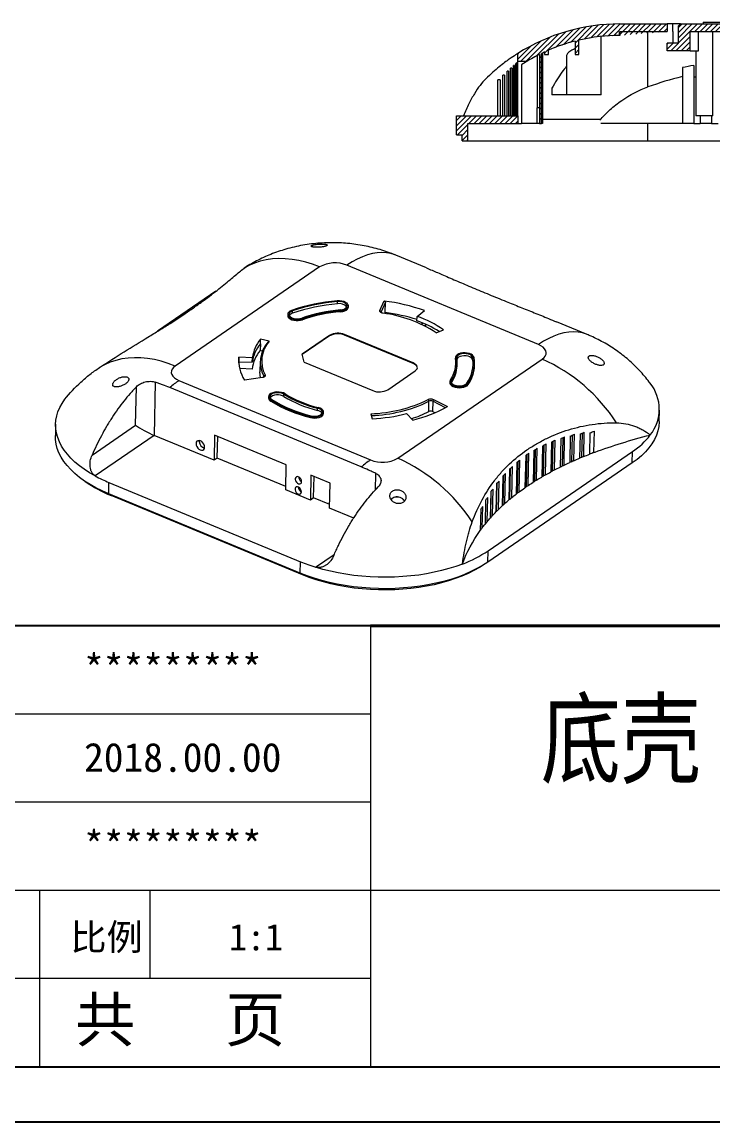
# Model space of a CAD drawing. Header units: inches. Extents: x 1813 to 4218, y 284 to 889.
# Drawn here: x 3176.3 to 3356.8, y 284.3 to 571.6 of the extents above; entities that cross this region are included whole.
import ezdxf

# ---------------------------------------------------------------- set-up
doc = ezdxf.new("R2010")
doc.units = ezdxf.units.IN
doc.header["$LTSCALE"] = 15
doc.layers.add('文字', color=81, linetype='Continuous')
doc.layers.add('粗实线', color=7, linetype='Continuous', lineweight=30)
doc.layers.add('细实线', color=3, linetype='Continuous', lineweight=9)
doc.styles.get("Standard").update_dxf_attribs({"font": 'txt', "bigfont": 'gbcbig.shx'})
doc.styles.add('宋体', font='', dxfattribs={"width": 0.8, "height": 3.5})
doc.styles.get('宋体').set_extended_font_data('SimSun')

# ---------------------------------------------------------------- blocks, each defined once
blk = doc.blocks.new('ddfdf')
at = {"color": 7, "linetype": 'Continuous', "lineweight": 15}
for p, q in [((3238.74, 546.05), (3227.27, 550.8)), ((3198.84, 546.43), (3144.98, 509.44)), ((3170.59, 545.85), (3170.94, 546.07)), ((3280.51, 517.42), (3209.05, 547.03)), ((3160.21, 537.38), (3138.43, 522.43)), ((3221.41, 530.12), (3222.97, 533.71)), ((3188.73, 529.13), (3188.75, 529.98)), ((3205.55, 532.65), (3205.57, 533.5)), ((3206.77, 530.1), (3206.76, 529.67)), ((3209.62, 531.43), (3209.63, 531.85)), ((3221.41, 530.12), (3221.89, 529.63)), ((3223.45, 533.22), (3221.89, 529.63)), ((3223.37, 529.4), (3223.45, 533.22)), ((3235.25, 527.97), (3237.99, 530.14)), ((3186.98, 528.73), (3186.97, 528.31)), ((3192.5, 527.11), (3192.5, 526.69)), ((3223.37, 529.4), (3223.21, 529.04)), ((3235.21, 526.28), (3235.25, 527.97)), ((3236.8, 525.03), (3237.33, 525.46)), ((3298.74, 521.2), (3287.28, 525.94)), ((3238.7, 524.87), (3238.11, 524.4)), ((3242.33, 521.87), (3242.06, 522.06)), ((3242.33, 521.87), (3245.12, 522.95)), ((3176.79, 517.74), (3176.73, 515.19)), ((3176.79, 517.74), (3176.82, 519.43)), ((3180.05, 518.67), (3176.82, 519.43)), ((3179.58, 518.35), (3180.05, 518.67)), ((3202.61, 520.85), (3192.38, 513.82)), ((3202.6, 520.68), (3192.41, 513.68)), ((3202.6, 520.68), (3202.61, 520.85)), ((3233.76, 510.59), (3208.21, 521.18)), ((3208.21, 521.01), (3208.21, 521.18)), ((3233.76, 510.42), (3208.21, 521.01)), ((3177.55, 515), (3176.73, 515.19)), ((3193.16, 510.85), (3192.38, 513.82)), ((3168.74, 510.61), (3168.75, 511.05)), ((3168.75, 511.05), (3168.79, 512.75)), ((3168.75, 511.05), (3173.75, 510.83)), ((3173.78, 512.52), (3168.79, 512.75)), ((3173.75, 510.83), (3173.78, 512.52)), ((3176.71, 511.09), (3176.63, 507.27)), ((3193.16, 510.85), (3218.71, 500.26)), ((3228.09, 475.02), (3281.94, 512)), ((3233.76, 510.42), (3233.76, 510.59)), ((3249.54, 512.57), (3249.53, 512.14)), ((3249.53, 512.14), (3249.55, 511.95)), ((3249.56, 512.37), (3249.55, 511.95)), ((3250.19, 509.51), (3250.21, 510.36)), ((3256.01, 511.75), (3256.03, 512.59)), ((3256.7, 509.79), (3256.71, 510.22)), ((3173.69, 508.28), (3169.06, 508.49)), ((3177.54, 505.16), (3170.84, 504.17)), ((3178.06, 505.63), (3178.55, 506.11)), ((3224.32, 500.59), (3234.55, 507.62)), ((3130.24, 487.36), (3130.55, 501.73)), ((3137.58, 503.43), (3137.15, 483.53)), ((3214.43, 471.78), (3142.97, 501.38)), ((3146.41, 504.02), (3217.88, 474.42)), ((3247.47, 503.67), (3247.46, 503.25)), ((3248.12, 503.32), (3248.07, 503.24)), ((3248.12, 503.32), (3248.14, 504.17)), ((3254.27, 502.93), (3254.26, 502.51)), ((3179.82, 497.99), (3179.81, 497.56)), ((3180.66, 496.75), (3180.65, 496.32)), ((3185.57, 498.06), (3185.59, 498.91)), ((3239.34, 496.9), (3239.69, 496.28)), ((3241.43, 496.89), (3241.09, 496.28)), ((3241.43, 496.89), (3246.57, 494.28)), ((3198.12, 492.86), (3198.14, 493.71)), ((3239.61, 492.46), (3239.69, 496.28)), ((3241.09, 496.28), (3241, 492.46)), ((3245.82, 493.87), (3241.09, 496.28)), ((3325.58, 488.73), (3325.67, 492.98)), ((3195.43, 490.63), (3195.42, 490.2)), ((3200.38, 491.79), (3200.39, 492.21)), ((3218.01, 491.62), (3218.45, 489.78)), ((3231.36, 491.67), (3233.61, 489.27)), ((3241.9, 492), (3241, 492.46)), ((3100.38, 487.74), (3100.29, 483.5)), ((3113.99, 476.2), (3130.24, 487.36)), ((3296.8, 484.35), (3296.61, 475.33)), ((3297.45, 475.67), (3297.64, 484.7)), ((3299.76, 484.52), (3299.59, 476.53)), ((3301.25, 477.16), (3301.42, 485.16)), ((3137.15, 483.53), (3115.16, 468.43)), ((3159.51, 474.27), (3137.15, 483.53)), ((3154, 481.3), (3154.04, 481.62)), ((3159.71, 483.6), (3159.51, 474.27)), ((3186.46, 472.52), (3159.71, 483.6)), ((3160.71, 475.1), (3160.88, 483.12)), ((3283.12, 468.8), (3283.37, 480.36)), ((3285.37, 481.05), (3285.13, 469.91)), ((3285.95, 481.36), (3285.71, 470.22)), ((3286.54, 470.65), (3286.77, 481.79)), ((3288.83, 482.28), (3288.6, 471.69)), ((3289.6, 482.66), (3289.38, 472.08)), ((3290.07, 472.41), (3290.3, 483)), ((3292.39, 483.28), (3292.18, 473.4)), ((3293.09, 483.6), (3292.88, 473.71)), ((3293.71, 474.09), (3293.93, 483.97)), ((3296.04, 484.04), (3295.85, 475.01)), ((3261.75, 440.53), (3315.61, 477.51)), ((3276.16, 476.35), (3275.9, 464.31)), ((3276.72, 464.87), (3276.98, 476.9)), ((3278.83, 477.93), (3278.57, 466.08)), ((3279.29, 478.22), (3279.03, 466.37)), ((3279.85, 466.87), (3280.1, 478.73)), ((3282.03, 479.59), (3281.78, 468.03)), ((3282.55, 479.9), (3282.31, 468.34)), ((3315.52, 473.27), (3315.61, 477.51)), ((3160.71, 475.1), (3159.51, 474.27)), ((3186.29, 464.5), (3160.71, 475.1)), ((3186.26, 463.19), (3186.46, 472.52)), ((3315.52, 473.27), (3261.66, 436.29)), ((3272.48, 473.49), (3272.22, 461.64)), ((3272.79, 473.73), (3272.54, 461.88)), ((3272.72, 473.68), (3272.54, 464.98)), ((3273.36, 462.49), (3273.61, 474.35)), ((3275.77, 476.08), (3275.51, 464.04)), ((3195.64, 468.72), (3195.44, 459.38)), ((3202.83, 465.74), (3195.64, 468.72)), ((3196.64, 460.21), (3196.81, 468.23)), ((3267.26, 468.39), (3267.02, 457.25)), ((3267.43, 468.55), (3267.19, 457.41)), ((3268.02, 458.16), (3268.26, 469.3)), ((3269.78, 471.03), (3269.53, 459.47)), ((3270.02, 471.23), (3269.78, 459.67)), ((3270.6, 460.35), (3270.85, 471.91)), ((3120.18, 461.77), (3120.28, 466.01)), ((3120.28, 466.01), (3191.74, 436.41)), ((3202.63, 456.41), (3202.83, 465.74)), ((3264.92, 465.57), (3264.69, 454.99)), ((3265.02, 465.67), (3264.8, 455.09)), ((3265.63, 455.92), (3265.86, 466.51)), ((3272.54, 464.98), (3272.29, 464.89)), ((3272.6, 464.95), (3272.54, 464.98)), ((3191.65, 432.16), (3120.18, 461.77)), ((3192.52, 431.51), (3121.06, 461.11)), ((3195.44, 459.38), (3186.26, 463.19)), ((3196.64, 460.21), (3195.44, 459.38)), ((3202.65, 457.72), (3196.64, 460.21)), ((3261.41, 451.36), (3261.6, 460.38)), ((3262.77, 462.57), (3262.55, 452.69)), ((3262.8, 462.61), (3262.59, 452.72)), ((3263.43, 453.65), (3263.64, 463.54)), ((3269.79, 460.53), (3269.56, 460.63)), ((3211.6, 452.69), (3202.63, 456.41)), ((3259, 456.03), (3258.83, 448.03)), ((3259.57, 449.05), (3259.75, 457.04)), ((3260.79, 459.39), (3260.6, 450.37)), ((3264.82, 456.09), (3264.72, 456.13)), ((3267.21, 458.34), (3267.05, 458.41)), ((3262.61, 453.79), (3262.58, 453.8)), ((3261.66, 436.29), (3261.75, 440.53)), ((3191.65, 432.16), (3191.74, 436.41))]:
    blk.add_line(p, q, dxfattribs=at)
at = {"color": 8, "linetype": 'Continuous', "lineweight": 15}
for p, q in [((3221.89, 529.63), (3221.88, 529.4)), ((3178.05, 505.33), (3178.06, 505.63)), ((3219.69, 463.15), (3219.82, 469.36)), ((3121.06, 461.11), (3121.07, 461.4)), ((3197.4, 434.36), (3204.34, 439.13)), ((3192.52, 431.51), (3192.53, 431.81))]:
    blk.add_line(p, q, dxfattribs=at)
at = {"color": 8, "linetype": 'Continuous', "lineweight": 15, "flags": 128}
for points in [[(3227.27, 550.8), (3227.01, 550.9), (3225.46, 551.4), (3223.83, 551.69), (3222.13, 551.79), (3220.38, 551.69), (3218.57, 551.4), (3216.72, 550.9), (3214.84, 550.22), (3212.93, 549.34), (3210.99, 548.27), (3209.05, 547.03)], [(3298.76, 521.19), (3298.47, 521.3), (3296.92, 521.79), (3295.29, 522.09), (3293.59, 522.19), (3291.84, 522.09), (3290.03, 521.79), (3288.19, 521.3), (3286.3, 520.61), (3284.39, 519.74), (3282.46, 518.67), (3280.51, 517.42)]]:
    blk.add_lwpolyline(points, dxfattribs=at)
at = {"color": 7, "linetype": 'Continuous', "lineweight": 15, "flags": 128}
for points in [[(3198.84, 546.43), (3196.25, 547.41), (3193.68, 548.21), (3191.12, 548.82), (3188.58, 549.25), (3186.09, 549.48), (3183.65, 549.53), (3181.27, 549.38), (3178.95, 549.05), (3176.72, 548.53), (3174.57, 547.82), (3172.53, 546.92), (3170.59, 545.85)], [(3206.77, 530.1), (3207.58, 530.22), (3208.3, 530.44), (3208.89, 530.75), (3209.32, 531.13), (3209.57, 531.55), (3209.62, 531.99), (3209.46, 532.43), (3209.11, 532.85), (3208.59, 533.2), (3207.92, 533.49), (3207.15, 533.68), (3206.32, 533.77), (3205.48, 533.76)], [(3188.46, 530.2), (3187.83, 529.91), (3187.36, 529.54), (3187.07, 529.13), (3186.98, 528.69), (3187.09, 528.24), (3187.4, 527.82), (3187.89, 527.45), (3188.53, 527.15), (3189.28, 526.93), (3190.1, 526.82), (3190.95, 526.81), (3191.76, 526.91), (3192.5, 527.11)], [(3188.75, 529.98), (3188.17, 529.7), (3187.75, 529.36), (3187.52, 528.97), (3187.49, 528.55), (3187.67, 528.15), (3188.03, 527.77), (3188.57, 527.46), (3189.23, 527.23), (3189.98, 527.1), (3190.76, 527.07), (3191.52, 527.15), (3192.22, 527.33)], [(3206.68, 530.36), (3207.43, 530.48), (3208.08, 530.69), (3208.6, 530.99), (3208.96, 531.36), (3209.12, 531.76), (3209.08, 532.17), (3208.83, 532.57), (3208.4, 532.93), (3207.82, 533.21), (3207.12, 533.41), (3206.35, 533.51), (3205.57, 533.5)], [(3206.76, 529.67), (3207.57, 529.8), (3208.29, 530.02), (3208.88, 530.32), (3209.32, 530.7), (3209.56, 531.12), (3209.62, 531.43)], [(3222.5, 529.16), (3222.22, 529.21), (3221.98, 529.29), (3221.76, 529.4), (3221.59, 529.53), (3221.46, 529.66), (3221.39, 529.81), (3221.37, 529.97), (3221.41, 530.12)], [(3186.97, 528.31), (3186.97, 528.26), (3187.08, 527.82), (3187.39, 527.4), (3187.88, 527.03), (3188.52, 526.72), (3189.27, 526.51), (3190.09, 526.4), (3190.94, 526.39), (3191.75, 526.49), (3192.5, 526.69)], [(3281.94, 512), (3282.62, 512.56), (3283.09, 513.18), (3283.36, 513.83), (3283.4, 514.5), (3283.23, 515.17), (3282.83, 515.81), (3282.24, 516.42), (3281.45, 516.96), (3280.51, 517.42)], [(3256.53, 512.61), (3256.35, 513.05), (3255.98, 513.46), (3255.43, 513.81), (3254.75, 514.08), (3253.97, 514.26), (3253.14, 514.34), (3252.3, 514.31), (3251.5, 514.18), (3250.79, 513.95), (3250.22, 513.63), (3249.81, 513.25), (3249.58, 512.82), (3249.56, 512.37)], [(3256.03, 512.59), (3255.85, 513), (3255.49, 513.37), (3254.96, 513.69), (3254.29, 513.92), (3253.54, 514.05), (3252.76, 514.08), (3252, 514), (3251.31, 513.81), (3250.73, 513.54), (3250.32, 513.2), (3250.08, 512.8), (3250.06, 512.39)], [(3256.01, 511.75), (3255.84, 512.15), (3255.47, 512.52), (3254.94, 512.84), (3254.27, 513.07), (3253.53, 513.2), (3252.74, 513.23), (3251.98, 513.15), (3251.29, 512.97), (3250.71, 512.69), (3250.3, 512.35), (3250.11, 512.06)], [(3144.98, 509.44), (3142.39, 510.43), (3139.82, 511.22), (3137.26, 511.84), (3134.72, 512.26), (3132.23, 512.5), (3129.79, 512.55), (3127.41, 512.4), (3125.09, 512.07), (3122.86, 511.54), (3120.72, 510.83), (3118.67, 509.94), (3116.73, 508.87)], [(3144.98, 509.44), (3144.31, 508.88), (3143.83, 508.27), (3143.57, 507.61), (3143.52, 506.94), (3143.7, 506.27), (3144.09, 505.63), (3144.69, 505.03), (3145.47, 504.48), (3146.41, 504.02)], [(3234.55, 507.62), (3234.95, 507.97), (3235.22, 508.35), (3235.35, 508.76), (3235.31, 509.17), (3235.13, 509.58), (3234.8, 509.96), (3234.34, 510.3), (3233.76, 510.59)], [(3249.55, 511.95), (3249.68, 510.92), (3249.71, 510.16)], [(3256.19, 509.8), (3256.16, 510.53), (3256.01, 511.75)], [(3176.82, 505.05), (3176.67, 506.1), (3176.63, 507.27)], [(3178.55, 506.11), (3178.6, 505.96), (3178.59, 505.81), (3178.53, 505.66), (3178.42, 505.52), (3178.26, 505.4), (3178.05, 505.29), (3177.81, 505.21), (3177.54, 505.16)], [(3247.46, 503.25), (3247.5, 502.96), (3247.72, 502.52), (3248.13, 502.13), (3248.7, 501.79), (3249.41, 501.54), (3250.21, 501.38), (3251.05, 501.32), (3251.88, 501.37), (3252.66, 501.53), (3253.34, 501.78), (3253.89, 502.11), (3254.26, 502.51)], [(3247.67, 504.26), (3247.49, 503.83), (3247.51, 503.38), (3247.73, 502.95), (3248.14, 502.55), (3248.71, 502.22), (3249.42, 501.96), (3250.22, 501.8), (3251.06, 501.75), (3251.89, 501.8), (3252.67, 501.95), (3253.35, 502.21), (3253.9, 502.54), (3254.27, 502.93)], [(3248.14, 504.17), (3247.98, 503.76), (3248.02, 503.35), (3248.26, 502.95), (3248.69, 502.6), (3249.28, 502.31), (3249.97, 502.12), (3250.74, 502.02), (3251.52, 502.03), (3252.27, 502.15), (3252.92, 502.36), (3253.45, 502.66), (3253.8, 503.03)], [(3115.16, 468.43), (3113.06, 469.64), (3111.09, 470.91), (3109.28, 472.24), (3107.61, 473.62), (3106.11, 475.05), (3104.77, 476.52), (3103.6, 478.04), (3102.61, 479.58), (3101.8, 481.15), (3101.16, 482.75), (3100.71, 484.35), (3100.45, 485.97), (3100.37, 487.59), (3100.48, 489.2), (3100.78, 490.81), (3101.26, 492.4), (3101.93, 493.97), (3102.78, 495.51), (3103.8, 497.02)], [(3185.97, 499.08), (3185.35, 499.39), (3184.61, 499.61), (3183.79, 499.74), (3182.95, 499.76), (3182.13, 499.67), (3181.37, 499.48), (3180.73, 499.2), (3180.24, 498.85), (3179.93, 498.44), (3179.82, 497.99), (3179.91, 497.55), (3180.19, 497.13), (3180.66, 496.75)], [(3185.59, 498.91), (3185.01, 499.2), (3184.31, 499.39), (3183.54, 499.49), (3182.76, 499.48), (3182.02, 499.36), (3181.36, 499.15), (3180.84, 498.85), (3180.49, 498.48), (3180.33, 498.08), (3180.37, 497.66), (3180.61, 497.27), (3181.04, 496.91)], [(3185.57, 498.06), (3184.99, 498.35), (3184.29, 498.55), (3183.53, 498.64), (3182.74, 498.63), (3182, 498.51), (3181.34, 498.3), (3180.82, 498), (3180.47, 497.63), (3180.42, 497.55)], [(3195.43, 490.63), (3196.23, 490.48), (3197.08, 490.44), (3197.91, 490.5), (3198.68, 490.67), (3199.35, 490.93), (3199.87, 491.27), (3200.22, 491.67), (3200.38, 492.11), (3200.34, 492.56), (3200.09, 492.99), (3199.66, 493.38), (3199.07, 493.7), (3198.35, 493.95)], [(3195.64, 490.87), (3196.39, 490.73), (3197.17, 490.7), (3197.93, 490.78), (3198.63, 490.97), (3199.2, 491.24), (3199.62, 491.58), (3199.85, 491.98), (3199.88, 492.39), (3199.7, 492.8), (3199.34, 493.17), (3198.8, 493.48), (3198.14, 493.71)], [(3195.42, 490.2), (3196.22, 490.06), (3197.07, 490.01), (3197.9, 490.08), (3198.67, 490.25), (3199.34, 490.51), (3199.86, 490.85), (3200.21, 491.25), (3200.37, 491.69), (3200.38, 491.79)], [(3325.58, 488.73), (3325.58, 488.57), (3325.42, 486.91), (3325.07, 485.27), (3324.53, 483.64), (3323.79, 482.03), (3322.86, 480.46), (3321.75, 478.93), (3320.45, 477.43), (3318.97, 475.99), (3317.33, 474.6), (3315.52, 473.27)], [(3120.18, 461.77), (3117.74, 462.85), (3115.42, 464), (3113.24, 465.23), (3111.2, 466.53), (3109.32, 467.89), (3107.6, 469.31), (3106.05, 470.77), (3104.67, 472.29), (3103.48, 473.84), (3102.47, 475.43), (3101.64, 477.05), (3101.01, 478.69), (3100.57, 480.34), (3100.33, 482), (3100.29, 483.5)], [(3155.99, 479.15), (3155.92, 479.71), (3155.7, 480.28), (3155.36, 480.8), (3154.92, 481.22), (3154.43, 481.51), (3153.93, 481.63), (3153.48, 481.57), (3153.12, 481.35), (3152.88, 480.97), (3152.79, 480.47), (3152.86, 479.92), (3153.08, 479.35), (3153.42, 478.83), (3153.86, 478.4), (3154.36, 478.12), (3154.85, 477.99), (3155.3, 478.05), (3155.66, 478.28), (3155.9, 478.66), (3155.99, 479.15)], [(3192.16, 466.31), (3192.09, 466.8), (3191.87, 467.29), (3191.52, 467.72), (3191.1, 468.02), (3190.66, 468.16), (3190.27, 468.12), (3189.96, 467.89), (3189.79, 467.52), (3189.78, 467.06), (3189.93, 466.55), (3190.22, 466.08), (3190.61, 465.71), (3191.05, 465.49), (3191.48, 465.44), (3191.83, 465.58), (3192.07, 465.88), (3192.16, 466.31)], [(3192.08, 462.49), (3192.01, 462.98), (3191.79, 463.47), (3191.44, 463.9), (3191.02, 464.21), (3190.58, 464.34), (3190.18, 464.3), (3189.88, 464.08), (3189.71, 463.71), (3189.7, 463.24), (3189.85, 462.74), (3190.14, 462.27), (3190.53, 461.9), (3190.97, 461.67), (3191.39, 461.62), (3191.75, 461.76), (3191.99, 462.06), (3192.08, 462.49)], [(3261.66, 436.29), (3259.69, 435.02), (3257.57, 433.83), (3255.31, 432.71), (3252.92, 431.67), (3250.41, 430.71), (3247.78, 429.84), (3245.05, 429.06), (3242.22, 428.38), (3239.32, 427.79), (3236.35, 427.3), (3233.32, 426.91), (3230.24, 426.63), (3227.13, 426.44), (3224, 426.36), (3220.86, 426.39), (3217.72, 426.52), (3214.6, 426.75), (3211.51, 427.09), (3208.46, 427.53), (3205.46, 428.06), (3202.52, 428.7), (3199.66, 429.43), (3196.89, 430.25), (3194.21, 431.17), (3191.65, 432.16)], [(3259.87, 435.13), (3258.52, 434.28), (3256.47, 433.12), (3254.28, 432.04), (3251.96, 431.03), (3249.52, 430.1), (3246.97, 429.26), (3244.32, 428.5), (3241.58, 427.84), (3238.77, 427.27), (3235.88, 426.79), (3232.94, 426.42), (3229.96, 426.14), (3226.94, 425.96), (3223.9, 425.88), (3220.86, 425.91), (3217.82, 426.03), (3214.79, 426.26), (3211.79, 426.59), (3208.83, 427.01), (3205.92, 427.53), (3203.07, 428.15), (3200.3, 428.86), (3197.61, 429.66), (3195.01, 430.54), (3192.52, 431.51)], [(3252.14, 435.56), (3249.66, 434.66), (3247.07, 433.84), (3244.38, 433.11), (3241.61, 432.47), (3238.77, 431.92), (3235.86, 431.46), (3232.9, 431.1), (3229.9, 430.84), (3226.87, 430.67), (3223.82, 430.6), (3220.77, 430.64), (3217.71, 430.77), (3214.68, 431), (3211.67, 431.32), (3208.69, 431.75), (3205.77, 432.26), (3202.91, 432.87), (3200.11, 433.57), (3197.4, 434.36)]]:
    blk.add_lwpolyline(points, dxfattribs=at)
at = {"color": 7, "linetype": 'Continuous', "lineweight": 15}
for centre, radius, start, end in [((3204.56, 536.2), 11.72, 67.4982, 119.2411), ((3210.63, 466.63), 67.33, 94.39, 109.2325), ((3214.06, 462.77), 71.49, 70.4488, 82.8396), ((3210.65, 466.29), 66.55, 94.39, 109.2325), ((3210.67, 467.14), 66.55, 94.39, 109.2325), ((3211.06, 473.32), 57.21, 94.39, 109.2325), ((3211.09, 473.83), 56.43, 94.39, 109.2325), ((3211.08, 473.41), 56.43, 94.39, 109.2325), ((3206.27, 529.14), 3.58, 40.0246, 101.4701), ((3222.18, 529.51), 0.313, 157.7327, 218.4984), ((3189.26, 527.2), 2, 105.3448, 146.8329), ((3216.62, 482.51), 47.01, 56.8511, 82.8233), ((3213.59, 456.49), 73.56, 72.8974, 82.3581), ((3221, 485.96), 42.75, 58.2702, 70.5855), ((3221.62, 489.01), 41.28, 55.3065, 70.7245), ((3205.75, 515.01), 6.48, 67.7173, 119.022), ((3205.75, 515.18), 6.48, 67.7173, 119.022), ((3186.98, 509.13), 13.34, 139.8129, 172.6998), ((3187.01, 510.83), 13.34, 139.8129, 172.6998), ((3188, 510.89), 11.25, 138.4693, 207.8936), ((3188.33, 511.31), 11.07, 138.3705, 207.9924), ((3186.92, 506.59), 13.34, 139.8129, 172.6998), ((3182.46, 511.49), 13.73, 174.7157, 212.1966), ((3233.19, 508.28), 2.21, 12.6884, 75.0825), ((3238.74, 510.62), 10.95, 324.538, 9.2269), ((3238.65, 509.93), 11.55, 325.0692, 357.8907), ((3239.09, 510.61), 11.11, 324.538, 9.2269), ((3243.28, 510.52), 12.92, 324.5379, 9.2269), ((3243.36, 510.21), 13.35, 324.7582, 358.2017), ((3243.63, 510.52), 13.07, 324.538, 9.2269), ((3255.75, 453.39), 64.2, 32.8733, 65.9241), ((3177.78, 505.48), 0.308, 318.5721, 27.66), ((3170.98, 468.38), 43.29, 124.5844, 130.3242), ((3310.2, 493.34), 15.43, 321.3669, 39.2907), ((3181.33, 497.69), 1.52, 184.7413, 243.7355), ((3207.83, 541.46), 52.32, 238.7106, 256.2857), ((3207.9, 541.11), 51.72, 238.7106, 256.2857), ((3208.66, 536.05), 44.46, 238.7106, 256.2857), ((3208.68, 536.9), 44.46, 238.7106, 256.2857), ((3208.75, 536.55), 43.85, 238.7106, 256.2857), ((3216.4, 543.95), 52.35, 271.7622, 295.9939), ((3221.17, 506.26), 6.48, 247.7173, 299.022), ((3240.38, 494.62), 2.5, 65.0535, 114.5802), ((3207.83, 541.03), 52.32, 238.7106, 256.2857), ((3197.78, 490.51), 2.38, 32.8619, 81.5903), ((3216.33, 544.39), 53.48, 271.9679, 295.8945), ((3221.4, 540.08), 52.26, 283.5065, 298.788), ((3240.3, 490.95), 1.66, 65.0534, 114.5802), ((3240.38, 494.77), 1.66, 65.0534, 114.5802), ((3215.2, 557.11), 67.41, 272.7622, 283.8682), ((3220.43, 529.65), 41.85, 287.6707, 297.2853), ((3156.52, 481.29), 2.53, 179.8114, 256.8637), ((3300.1, 500.8), 27.98, 303.6591, 322.3354), ((3357.52, 328.21), 159.23, 110.6953, 111.335), ((3242.45, 438.78), 43.29, 124.5844, 130.3242), ((3222.36, 485.24), 11.72, 247.4982, 299.2411), ((3201.9, 416.4), 64.2, 32.8733, 65.9241), ((3343.63, 360.45), 124.11, 115.5669, 116.322), ((3348.26, 350.54), 135.05, 113.8224, 114.5362), ((3352.89, 339.81), 146.73, 112.2001, 112.8756), ((3141.34, 517.1), 55.26, 241.7255, 247.5952), ((3192.94, 468.16), 1.97, 182.2385, 246.7117), ((3334.54, 377.69), 104.62, 119.4372, 120.2838), ((3339.06, 369.48), 113.99, 117.4374, 118.2366), ((3138.55, 504.58), 46.85, 234.614, 248.0788), ((3192.86, 464.34), 1.97, 182.2385, 246.7117), ((3326.13, 391.17), 88.72, 123.8368, 124.7814), ((3330.29, 384.78), 96.35, 121.5708, 122.4647), ((3318.06, 401.95), 75.26, 129.1008, 130.155), ((3321.71, 397.34), 81.14, 126.5762, 127.5787), ((3311.79, 408.88), 65.91, 134.4543, 135.6058), ((3314.76, 405.76), 70.21, 131.7312, 132.8353), ((3309.15, 411.39), 62.27, 137.2543, 138.4503), ((3304.94, 414.86), 56.81, 142.9985, 144.2702), ((3306.85, 413.37), 59.23, 140.1099, 141.3467), ((3235.47, 479.61), 47.1, 290.7344, 303.919), ((3217.15, 497.98), 66.61, 247.5734, 252.7554)]:
    blk.add_arc(centre, radius, start, end, dxfattribs=at)
for centre, major_axis, ratio, start_param, end_param in [((3213.45, 510.3), (-40.37, 47.28), 0.367469, 4.889259, 4.900433), ((3134.23, 485.71), (4.93, -2.67), 0.122811, 3.838992, 5.409788)]:
    blk.add_ellipse(centre, major_axis=major_axis, ratio=ratio, start_param=start_param, end_param=end_param, dxfattribs=at)
for points, knots in [([(3227.27, 550.8), (3226.27, 551.19), (3224.35, 551.96), (3221.41, 552.9), (3218.48, 553.69), (3215.48, 554.34), (3212.43, 554.85), (3209.34, 555.21), (3206.2, 555.42), (3203.03, 555.48), (3199.84, 555.37), (3196.63, 555.1), (3193.41, 554.67), (3190.18, 554.06), (3187.09, 553.29), (3184.14, 552.4), (3181.35, 551.41), (3178.63, 550.28), (3175.99, 549.03), (3173.44, 547.64), (3171.77, 546.65), (3170.95, 546.1), (3170.93, 546.09)], [0, 0, 0, 0, 0.05504, 0.10609, 0.1577575, 0.2098967, 0.2624758, 0.3154525, 0.3688182, 0.4226019, 0.4768527, 0.5316111, 0.5869127, 0.6427501, 0.6990366, 0.7497872, 0.8002594, 0.8504141, 0.9002419, 0.9497536, 0.9989732, 1, 1, 1, 1]), ([(3198.22, 554.89), (3198.01, 554.87), (3197.82, 554.84), (3197.44, 554.79), (3197.25, 554.77), (3196.91, 554.71), (3196.75, 554.67), (3196.47, 554.61), (3196.34, 554.57), (3196.12, 554.5), (3196.02, 554.46), (3195.87, 554.39), (3195.81, 554.35), (3195.73, 554.28), (3195.7, 554.24), (3195.69, 554.17), (3195.71, 554.14), (3195.77, 554.07), (3195.82, 554.04), (3195.95, 553.98), (3196.03, 553.95), (3196.23, 553.89), (3196.35, 553.87), (3196.6, 553.83), (3196.75, 553.81), (3197.06, 553.78), (3197.23, 553.76), (3197.59, 553.75), (3197.78, 553.74), (3198.17, 553.74), (3198.37, 553.75), (3198.77, 553.77), (3198.98, 553.78), (3199.39, 553.82), (3199.58, 553.84), (3199.97, 553.89), (3200.15, 553.92), (3200.49, 553.99), (3200.65, 554.03), (3200.94, 554.1), (3201.07, 554.14), (3201.29, 554.22), (3201.39, 554.27), (3201.54, 554.35), (3201.6, 554.39), (3201.68, 554.47), (3201.7, 554.51), (3201.71, 554.59), (3201.7, 554.62), (3201.63, 554.69), (3201.58, 554.72), (3201.45, 554.78), (3201.36, 554.81), (3201.17, 554.86), (3201.05, 554.88), (3200.79, 554.91), (3200.65, 554.93), (3200.34, 554.95), (3200.17, 554.96), (3199.81, 554.96), (3199.62, 554.96), (3199.24, 554.95), (3199.04, 554.95), (3198.63, 554.92), (3198.42, 554.91), (3198.22, 554.89)], [0, 0, 0, 0, 0.03125, 0.03125, 0.0625, 0.0625, 0.09375, 0.09375, 0.125, 0.125, 0.15625, 0.15625, 0.1875, 0.1875, 0.21875, 0.21875, 0.25, 0.25, 0.28125, 0.28125, 0.3125, 0.3125, 0.34375, 0.34375, 0.375, 0.375, 0.40625, 0.40625, 0.4375, 0.4375, 0.46875, 0.46875, 0.5, 0.5, 0.53125, 0.53125, 0.5625, 0.5625, 0.59375, 0.59375, 0.625, 0.625, 0.65625, 0.65625, 0.6875, 0.6875, 0.71875, 0.71875, 0.75, 0.75, 0.78125, 0.78125, 0.8125, 0.8125, 0.84375, 0.84375, 0.875, 0.875, 0.90625, 0.90625, 0.9375, 0.9375, 0.96875, 0.96875, 1, 1, 1, 1]), ([(3238.73, 546.04), (3239.43, 545.75), (3241.43, 544.93), (3245.29, 543.26), (3250.32, 541.09), (3256.02, 538.65), (3262.07, 536.13), (3267.99, 533.72), (3273.63, 531.46), (3278.92, 529.34), (3283.48, 527.51), (3286.29, 526.34), (3287.27, 525.93)], [0, 0, 0, 0, 0.0549067, 0.1584611, 0.2807965, 0.4031347, 0.5283324, 0.6535299, 0.7513292, 0.8492164, 0.947009, 1, 1, 1, 1]), ([(3116.73, 508.87), (3119.87, 510.95), (3122.96, 512.89), (3129.02, 516.64), (3131.97, 518.44), (3135.56, 520.64), (3136.28, 521.08), (3137.69, 521.95), (3138.38, 522.38), (3140.44, 523.67), (3141.78, 524.51), (3145.7, 527.02), (3148.17, 528.65), (3151.65, 531.04), (3152.78, 531.83), (3154.41, 533), (3154.95, 533.39), (3156, 534.16), (3156.52, 534.55), (3159.04, 536.44), (3160.88, 537.88), (3164.21, 540.58), (3165.7, 541.83), (3168.38, 544.08), (3169.56, 545.07), (3170.59, 545.85)], [0, 0, 0, 0, 0.125, 0.125, 0.25, 0.25, 0.28125, 0.28125, 0.3125, 0.3125, 0.375, 0.375, 0.5, 0.5, 0.5625, 0.5625, 0.59375, 0.59375, 0.625, 0.625, 0.75, 0.75, 0.875, 0.875, 1, 1, 1, 1]), ([(3322.11, 503.12), (3322.04, 503.23), (3321.42, 504.11), (3320.13, 505.67), (3318.25, 507.81), (3316.25, 509.83), (3314.14, 511.75), (3311.94, 513.57), (3309.63, 515.27), (3307.23, 516.85), (3304.74, 518.32), (3302.16, 519.67), (3300.14, 520.6), (3298.99, 521.09), (3298.74, 521.2)], [0, 0, 0, 0, 0.0129392, 0.1079933, 0.2030142, 0.2980698, 0.3932388, 0.4886114, 0.5842906, 0.6803906, 0.7770342, 0.8743474, 0.9724498, 1, 1, 1, 1]), ([(3304.98, 510.08), (3305.04, 510.16), (3305.07, 510.25), (3305.09, 510.45), (3305.08, 510.56), (3305.01, 510.79), (3304.96, 510.91), (3304.82, 511.16), (3304.73, 511.29), (3304.52, 511.54), (3304.4, 511.67), (3304.13, 511.92), (3303.99, 512.04), (3303.67, 512.27), (3303.5, 512.38), (3303.16, 512.59), (3302.98, 512.69), (3302.61, 512.87), (3302.43, 512.96), (3302.05, 513.1), (3301.86, 513.16), (3301.49, 513.27), (3301.31, 513.31), (3300.95, 513.38), (3300.78, 513.4), (3300.45, 513.42), (3300.29, 513.41), (3300, 513.38), (3299.86, 513.36), (3299.62, 513.28), (3299.52, 513.23), (3299.34, 513.1), (3299.27, 513.03), (3299.17, 512.86), (3299.14, 512.77), (3299.12, 512.57), (3299.13, 512.46), (3299.19, 512.23), (3299.24, 512.11), (3299.38, 511.87), (3299.47, 511.75), (3299.68, 511.5), (3299.81, 511.38), (3300.08, 511.14), (3300.23, 511.02), (3300.54, 510.79), (3300.71, 510.68), (3301.06, 510.48), (3301.24, 510.38), (3301.61, 510.21), (3301.8, 510.13), (3302.17, 509.98), (3302.36, 509.92), (3302.73, 509.81), (3302.91, 509.77), (3303.27, 509.7), (3303.44, 509.68), (3303.93, 509.64), (3304.23, 509.66), (3304.58, 509.77), (3304.69, 509.81), (3304.86, 509.93), (3304.93, 510), (3304.98, 510.08)], [0, 0, 0, 0, 0.03125, 0.03125, 0.0625, 0.0625, 0.09375, 0.09375, 0.125, 0.125, 0.15625, 0.15625, 0.1875, 0.1875, 0.21875, 0.21875, 0.25, 0.25, 0.28125, 0.28125, 0.3125, 0.3125, 0.34375, 0.34375, 0.375, 0.375, 0.40625, 0.40625, 0.4375, 0.4375, 0.46875, 0.46875, 0.5, 0.5, 0.53125, 0.53125, 0.5625, 0.5625, 0.59375, 0.59375, 0.625, 0.625, 0.65625, 0.65625, 0.6875, 0.6875, 0.71875, 0.71875, 0.75, 0.75, 0.78125, 0.78125, 0.8125, 0.8125, 0.84375, 0.84375, 0.875, 0.875, 0.9375, 0.9375, 0.96875, 0.96875, 1, 1, 1, 1]), ([(3103.8, 497.02), (3105.63, 499.34), (3107.65, 501.48), (3110.36, 503.97), (3110.92, 504.45), (3112.04, 505.4), (3112.62, 505.87), (3114.35, 507.22), (3115.53, 508.07), (3116.73, 508.87)], [0, 0, 0, 0, 0.5, 0.5, 0.625, 0.625, 0.75, 0.75, 1, 1, 1, 1]), ([(3122.03, 501.87), (3122.13, 501.81), (3122.24, 501.76), (3122.49, 501.68), (3122.64, 501.66), (3122.94, 501.63), (3123.11, 501.62), (3123.45, 501.64), (3123.63, 501.66), (3124, 501.73), (3124.18, 501.77), (3124.56, 501.87), (3124.75, 501.94), (3125.13, 502.08), (3125.32, 502.16), (3125.69, 502.33), (3125.87, 502.43), (3126.38, 502.73), (3126.7, 502.96), (3127.09, 503.33), (3127.21, 503.45), (3127.41, 503.7), (3127.49, 503.83), (3127.62, 504.07), (3127.66, 504.2), (3127.71, 504.43), (3127.71, 504.54), (3127.67, 504.76), (3127.63, 504.85), (3127.52, 505.03), (3127.44, 505.11), (3127.24, 505.24), (3127.13, 505.3), (3126.87, 505.39), (3126.73, 505.42), (3126.42, 505.46), (3126.25, 505.46), (3125.91, 505.45), (3125.73, 505.43), (3125.36, 505.38), (3125.17, 505.33), (3124.79, 505.23), (3124.6, 505.17), (3124.22, 505.03), (3124.03, 504.94), (3123.66, 504.76), (3123.48, 504.67), (3123.14, 504.46), (3122.98, 504.34), (3122.67, 504.11), (3122.53, 503.99), (3122.27, 503.74), (3122.15, 503.61), (3121.96, 503.35), (3121.88, 503.22), (3121.75, 502.97), (3121.7, 502.84), (3121.66, 502.61), (3121.66, 502.49), (3121.69, 502.28), (3121.73, 502.19), (3121.85, 502.01), (3121.93, 501.94), (3122.03, 501.87)], [0, 0, 0, 0, 0.03125, 0.03125, 0.0625, 0.0625, 0.09375, 0.09375, 0.125, 0.125, 0.15625, 0.15625, 0.1875, 0.1875, 0.21875, 0.21875, 0.25, 0.25, 0.3125, 0.3125, 0.34375, 0.34375, 0.375, 0.375, 0.40625, 0.40625, 0.4375, 0.4375, 0.46875, 0.46875, 0.5, 0.5, 0.53125, 0.53125, 0.5625, 0.5625, 0.59375, 0.59375, 0.625, 0.625, 0.65625, 0.65625, 0.6875, 0.6875, 0.71875, 0.71875, 0.75, 0.75, 0.78125, 0.78125, 0.8125, 0.8125, 0.84375, 0.84375, 0.875, 0.875, 0.90625, 0.90625, 0.9375, 0.9375, 0.96875, 0.96875, 1, 1, 1, 1]), ([(3130.55, 501.73), (3130.15, 501.32), (3129.75, 500.9), (3128.96, 500.04), (3128.56, 499.6), (3127.39, 498.26), (3126.62, 497.34), (3124.35, 494.47), (3122.88, 492.43), (3121.11, 489.7), (3120.76, 489.15), (3120.07, 488.04), (3119.74, 487.48), (3118.73, 485.78), (3118.09, 484.62), (3116.22, 481.11), (3115.06, 478.69), (3113.99, 476.2)], [0, 0, 0, 0, 0.0625, 0.0625, 0.125, 0.125, 0.25, 0.25, 0.5, 0.5, 0.5625, 0.5625, 0.625, 0.625, 0.75, 0.75, 1, 1, 1, 1]), ([(3130.55, 501.73), (3130.75, 501.94), (3130.97, 502.13), (3131.45, 502.49), (3131.71, 502.66), (3132.28, 502.96), (3132.57, 503.1), (3133.18, 503.33), (3133.5, 503.43), (3134.15, 503.59), (3134.48, 503.65), (3135.14, 503.72), (3135.47, 503.74), (3136.11, 503.72), (3136.42, 503.69), (3137.02, 503.59), (3137.31, 503.52), (3137.58, 503.43)], [0, 0, 0, 0, 0.125, 0.125, 0.25, 0.25, 0.375, 0.375, 0.5, 0.5, 0.625, 0.625, 0.75, 0.75, 0.875, 0.875, 1, 1, 1, 1]), ([(3142.97, 501.38), (3142.08, 501.75), (3141.18, 502.11), (3139.83, 502.63), (3139.38, 502.79), (3138.7, 503.04), (3138.48, 503.12), (3138.03, 503.28), (3137.8, 503.35), (3137.58, 503.43)], [0, 0, 0, 0, 0.5, 0.5, 0.75, 0.75, 0.875, 0.875, 1, 1, 1, 1]), ([(3255.81, 451.25), (3256.89, 454.19), (3258.11, 456.91), (3260.86, 462.02), (3262.4, 464.41), (3264.54, 467.21), (3264.98, 467.77), (3265.88, 468.85), (3266.33, 469.38), (3267.74, 470.94), (3268.71, 471.93), (3271.74, 474.8), (3273.92, 476.55), (3277.41, 478.94), (3278.61, 479.7), (3280.48, 480.78), (3281.11, 481.13), (3282.39, 481.81), (3283.04, 482.14), (3286.32, 483.72), (3289.04, 484.79), (3294.67, 486.53), (3297.57, 487.21), (3303.53, 488.09), (3306.58, 488.31), (3309.67, 488.23)], [0, 0, 0, 0, 0.125, 0.125, 0.25, 0.25, 0.28125, 0.28125, 0.3125, 0.3125, 0.375, 0.375, 0.5, 0.5, 0.5625, 0.5625, 0.59375, 0.59375, 0.625, 0.625, 0.75, 0.75, 0.875, 0.875, 1, 1, 1, 1]), ([(3309.67, 488.23), (3310.85, 488.2), (3312.01, 488.08), (3314.25, 487.66), (3315.34, 487.37), (3316.92, 486.8), (3317.44, 486.59), (3318.46, 486.12), (3318.97, 485.86), (3320.44, 485.04), (3321.37, 484.41), (3322.25, 483.7)], [0, 0, 0, 0, 0.25, 0.25, 0.5, 0.5, 0.625, 0.625, 0.75, 0.75, 1, 1, 1, 1]), ([(3115.16, 468.43), (3114.89, 468.58), (3114.64, 468.77), (3114.31, 469.12), (3114.21, 469.25), (3114.02, 469.51), (3113.93, 469.65), (3113.77, 469.95), (3113.7, 470.1), (3113.57, 470.42), (3113.52, 470.59), (3113.37, 471.09), (3113.3, 471.44), (3113.22, 472.16), (3113.21, 472.53), (3113.24, 473.27), (3113.27, 473.64), (3113.46, 474.76), (3113.68, 475.49), (3113.99, 476.2)], [0, 0, 0, 0, 0.125, 0.125, 0.1875, 0.1875, 0.25, 0.25, 0.3125, 0.3125, 0.375, 0.375, 0.5, 0.5, 0.625, 0.625, 0.75, 0.75, 1, 1, 1, 1]), ([(3219.82, 469.36), (3219.37, 469.58), (3218.92, 469.8), (3218.03, 470.21), (3217.58, 470.42), (3216.23, 471.02), (3215.33, 471.41), (3214.43, 471.78)], [0, 0, 0, 0, 0.25, 0.25, 0.5, 0.5, 1, 1, 1, 1]), ([(3219.82, 469.36), (3220.09, 469.23), (3220.33, 469.08), (3220.77, 468.76), (3220.96, 468.57), (3221.29, 468.18), (3221.43, 467.98), (3221.64, 467.55), (3221.71, 467.32), (3221.8, 466.86), (3221.81, 466.63), (3221.76, 466.15), (3221.71, 465.91), (3221.54, 465.45), (3221.43, 465.22), (3221.14, 464.77), (3220.97, 464.56), (3220.78, 464.36)], [0, 0, 0, 0, 0.125, 0.125, 0.25, 0.25, 0.375, 0.375, 0.5, 0.5, 0.625, 0.625, 0.75, 0.75, 0.875, 0.875, 1, 1, 1, 1]), ([(3204.21, 438.82), (3204.48, 439.45), (3204.76, 440.07), (3205.32, 441.31), (3205.6, 441.92), (3206.48, 443.74), (3207.08, 444.93), (3208.33, 447.28), (3208.98, 448.43), (3209.98, 450.13), (3210.32, 450.7), (3211.01, 451.81), (3211.36, 452.36), (3213.13, 455.08), (3214.59, 457.12), (3217.61, 460.93), (3219.17, 462.71), (3220.78, 464.36)], [0, 0, 0, 0, 0.0625, 0.0625, 0.125, 0.125, 0.25, 0.25, 0.375, 0.375, 0.4375, 0.4375, 0.5, 0.5, 0.75, 0.75, 1, 1, 1, 1]), ([(3228.53, 458.08), (3228.73, 458.09), (3228.93, 458.11), (3229.31, 458.2), (3229.5, 458.27), (3229.84, 458.42), (3230, 458.52), (3230.29, 458.74), (3230.42, 458.86), (3230.64, 459.12), (3230.74, 459.26), (3230.9, 459.56), (3230.96, 459.71), (3231.04, 460.03), (3231.07, 460.2), (3231.08, 460.52), (3231.07, 460.69), (3231.02, 461.02), (3230.97, 461.18), (3230.84, 461.5), (3230.76, 461.66), (3230.57, 461.96), (3230.46, 462.1), (3230.2, 462.37), (3230.06, 462.49), (3229.75, 462.72), (3229.58, 462.83), (3229.23, 463), (3229.04, 463.08), (3228.65, 463.2), (3228.45, 463.24), (3228.05, 463.29), (3227.84, 463.3), (3227.44, 463.28), (3227.24, 463.26), (3226.86, 463.17), (3226.68, 463.11), (3226.33, 462.96), (3226.17, 462.87), (3225.88, 462.66), (3225.75, 462.54), (3225.52, 462.28), (3225.42, 462.15), (3225.27, 461.86), (3225.21, 461.7), (3225.12, 461.39), (3225.1, 461.23), (3225.09, 460.9), (3225.1, 460.73), (3225.16, 460.41), (3225.2, 460.24), (3225.33, 459.92), (3225.41, 459.76), (3225.61, 459.46), (3225.72, 459.32), (3225.97, 459.05), (3226.12, 458.92), (3226.42, 458.68), (3226.59, 458.58), (3226.94, 458.39), (3227.13, 458.31), (3227.51, 458.18), (3227.71, 458.14), (3228.12, 458.08), (3228.33, 458.07), (3228.53, 458.08)], [0, 0, 0, 0, 0.03125, 0.03125, 0.0625, 0.0625, 0.09375, 0.09375, 0.125, 0.125, 0.15625, 0.15625, 0.1875, 0.1875, 0.21875, 0.21875, 0.25, 0.25, 0.28125, 0.28125, 0.3125, 0.3125, 0.34375, 0.34375, 0.375, 0.375, 0.40625, 0.40625, 0.4375, 0.4375, 0.46875, 0.46875, 0.5, 0.5, 0.53125, 0.53125, 0.5625, 0.5625, 0.59375, 0.59375, 0.625, 0.625, 0.65625, 0.65625, 0.6875, 0.6875, 0.71875, 0.71875, 0.75, 0.75, 0.78125, 0.78125, 0.8125, 0.8125, 0.84375, 0.84375, 0.875, 0.875, 0.90625, 0.90625, 0.9375, 0.9375, 0.96875, 0.96875, 1, 1, 1, 1]), ([(3230.58, 459.09), (3230.37, 459.37), (3229.95, 459.91), (3228.98, 460.43), (3227.94, 460.64), (3226.96, 460.56), (3226.15, 460.21), (3225.66, 459.88), (3225.53, 459.65), (3225.53, 459.64)], [0, 0, 0, 0, 0.1840314, 0.3664676, 0.5341283, 0.6904915, 0.8424767, 0.9970928, 1, 1, 1, 1]), ([(3230.54, 459.05), (3230.34, 459.32), (3229.95, 459.85), (3229, 460.37), (3227.99, 460.59), (3227.02, 460.53), (3226.22, 460.2), (3225.72, 459.86), (3225.58, 459.61), (3225.57, 459.59)], [0, 0, 0, 0, 0.178748, 0.36011, 0.526824, 0.682056, 0.832619, 0.98552, 1, 1, 1, 1]), ([(3252.14, 435.56), (3252.57, 438.47), (3253.07, 441.24), (3253.83, 444.53), (3253.99, 445.18), (3254.32, 446.47), (3254.49, 447.1), (3255.02, 448.95), (3255.4, 450.13), (3255.81, 451.25)], [0, 0, 0, 0, 0.5, 0.5, 0.625, 0.625, 0.75, 0.75, 1, 1, 1, 1]), ([(3204.21, 438.82), (3203.91, 438.11), (3203.53, 437.46), (3202.83, 436.55), (3202.58, 436.26), (3202.05, 435.73), (3201.77, 435.49), (3201.32, 435.16), (3201.17, 435.06), (3200.85, 434.87), (3200.69, 434.78), (3200.19, 434.54), (3199.86, 434.41), (3199.33, 434.28), (3199.15, 434.25), (3198.8, 434.21), (3198.62, 434.2), (3198.09, 434.2), (3197.74, 434.26), (3197.4, 434.36)], [0, 0, 0, 0, 0.25, 0.25, 0.375, 0.375, 0.5, 0.5, 0.5625, 0.5625, 0.625, 0.625, 0.75, 0.75, 0.8125, 0.8125, 0.875, 0.875, 1, 1, 1, 1])]:
    blk.add_open_spline(points, degree=3, knots=knots, dxfattribs=at)
for points in [[(3296.04, 484.04), (3296.57, 484.26), (3297.1, 484.48), (3297.64, 484.7)], [(3299.76, 484.52), (3300.31, 484.73), (3300.87, 484.95), (3301.42, 485.16)], [(3282.03, 479.59), (3282.47, 479.85), (3282.92, 480.11), (3283.37, 480.36)], [(3285.37, 481.05), (3285.83, 481.3), (3286.3, 481.54), (3286.77, 481.79)], [(3288.83, 482.28), (3289.31, 482.52), (3289.8, 482.76), (3290.3, 483)], [(3292.39, 483.28), (3292.9, 483.51), (3293.41, 483.74), (3293.93, 483.97)], [(3301.67, 477.32), (3307.97, 479.68), (3314.83, 481.81), (3322.25, 483.7)], [(3275.77, 476.08), (3276.17, 476.36), (3276.57, 476.63), (3276.98, 476.9)], [(3278.83, 477.93), (3279.25, 478.2), (3279.67, 478.47), (3280.1, 478.73)], [(3297.45, 475.67), (3298.15, 475.96), (3298.87, 476.24), (3299.59, 476.53)], [(3301.25, 477.16), (3301.39, 477.22), (3301.53, 477.27), (3301.67, 477.32)], [(3272.48, 473.49), (3272.85, 473.78), (3273.23, 474.07), (3273.61, 474.35)], [(3290.07, 472.41), (3290.77, 472.74), (3291.47, 473.07), (3292.18, 473.4)], [(3293.71, 474.09), (3294.42, 474.4), (3295.13, 474.7), (3295.85, 475.01)], [(3267.26, 468.39), (3267.59, 468.69), (3267.92, 469), (3268.26, 469.3)], [(3269.78, 471.03), (3270.13, 471.32), (3270.49, 471.62), (3270.85, 471.91)], [(3279.85, 466.87), (3280.48, 467.26), (3281.13, 467.65), (3281.78, 468.03)], [(3283.12, 468.8), (3283.78, 469.17), (3284.45, 469.54), (3285.13, 469.91)], [(3286.54, 470.65), (3287.21, 471), (3287.9, 471.35), (3288.6, 471.69)], [(3264.92, 465.57), (3265.23, 465.88), (3265.54, 466.2), (3265.86, 466.51)], [(3273.36, 462.49), (3274.06, 463.02), (3274.78, 463.53), (3275.51, 464.04)], [(3276.72, 464.87), (3277.33, 465.27), (3277.95, 465.68), (3278.57, 466.08)], [(3260.79, 459.39), (3261.06, 459.73), (3261.33, 460.06), (3261.6, 460.38)], [(3262.77, 462.57), (3263.05, 462.9), (3263.34, 463.22), (3263.64, 463.54)], [(3270.6, 460.35), (3271.13, 460.78), (3271.67, 461.21), (3272.22, 461.64)], [(3259, 456.03), (3259.24, 456.37), (3259.49, 456.7), (3259.75, 457.04)], [(3265.63, 455.92), (3266.09, 456.37), (3266.55, 456.81), (3267.02, 457.25)], [(3268.02, 458.16), (3268.52, 458.6), (3269.02, 459.04), (3269.53, 459.47)], [(3261.41, 451.36), (3261.78, 451.8), (3262.16, 452.25), (3262.55, 452.69)], [(3263.43, 453.65), (3263.84, 454.1), (3264.26, 454.55), (3264.69, 454.99)], [(3252.14, 435.56), (3253.78, 439.96), (3256.01, 444.12), (3258.83, 448.03)], [(3259.57, 449.05), (3259.91, 449.49), (3260.25, 449.93), (3260.6, 450.37)]]:
    blk.add_open_spline(points, degree=3, dxfattribs=at)

msp = doc.modelspace()

# ---------------------------------------------------------------- hatches: boundary and pattern name
at = {"linetype": 'Continuous', "lineweight": 0}
h = msp.add_hatch(dxfattribs=at)
h.set_pattern_fill('ANSI31', color=4, scale=0.3, style=0)
edge = h.paths.add_edge_path(flags=0)
edge.add_line((3344.789, 569.104), (3344.789, 571.104))
edge.add_line((3344.789, 571.104), (3332.497, 571.104))
edge.add_arc((3332.497, 521.104), 50, 90, 122.28739)
edge.add_line((3305.789, 563.373), (3305.789, 561.292))
edge.add_line((3305.789, 561.292), (3308.126, 561.292))
edge.add_arc((3332.497, 521.104), 47, 116.53945, 121.23422, ccw=False)
edge.add_line((3311.497, 563.152), (3311.497, 545.104))
edge.add_line((3311.497, 545.104), (3312.015, 545.104))
edge.add_line((3312.015, 545.104), (3312.015, 563.406))
edge.add_arc((3332.497, 521.104), 47, 114.79203, 115.83567, ccw=False)
edge.add_line((3312.789, 563.772), (3312.789, 563.104))
edge.add_line((3312.789, 563.104), (3313.789, 563.104))
edge.add_line((3313.789, 563.104), (3313.789, 564.22))
edge.add_arc((3332.497, 521.104), 47, 104.42503, 113.45628, ccw=False)
edge.add_line((3320.789, 566.622), (3320.789, 563.104))
edge.add_line((3320.789, 563.104), (3321.789, 563.104))
edge.add_line((3321.789, 563.104), (3321.789, 566.868))
edge.add_arc((3332.497, 521.104), 47, 90, 103.16973, ccw=False)
edge.add_line((3332.497, 568.104), (3344.789, 569.104))
h = msp.add_hatch(dxfattribs=at)
h.set_pattern_fill('ANSI31', color=4, scale=0.3, style=0)
edge = h.paths.add_edge_path(flags=0)
edge.add_line((3420.789, 571.104), (3397.039, 571.104))
edge.add_line((3397.039, 571.104), (3397.039, 570.904))
edge.add_line((3397.039, 570.904), (3372.039, 570.904))
edge.add_line((3372.039, 570.904), (3372.039, 571.104))
edge.add_line((3372.039, 571.104), (3348.289, 571.104))
edge.add_line((3348.289, 571.104), (3347.789, 570.604))
edge.add_line((3347.789, 570.604), (3347.789, 566.104))
edge.add_line((3347.789, 566.104), (3344.789, 566.104))
edge.add_line((3344.789, 566.104), (3344.789, 564.104))
edge.add_line((3344.789, 564.104), (3350.789, 564.104))
edge.add_line((3350.789, 564.104), (3350.789, 569.104))
edge.add_line((3350.789, 569.104), (3436.581, 569.104))
edge.add_arc((3436.581, 521.104), 47, 85.47464, 90, ccw=False)
edge.add_line((3440.289, 567.958), (3440.289, 558.104))
edge.add_line((3440.289, 558.104), (3442.289, 558.104))
edge.add_line((3442.289, 558.104), (3442.289, 570.777))
edge.add_arc((3436.581, 521.104), 50, 83.44446, 90)
edge.add_line((3436.581, 571.104), (3427.789, 571.104))
edge.add_line((3427.789, 571.104), (3427.789, 571.604))
edge.add_line((3427.789, 571.604), (3427.289, 571.604))
edge.add_line((3427.289, 571.604), (3427.289, 570.604))
edge.add_line((3427.289, 570.604), (3421.289, 570.604))
edge.add_line((3421.289, 570.604), (3421.289, 571.604))
edge.add_line((3421.289, 571.604), (3420.789, 571.604))
edge.add_line((3420.789, 571.604), (3420.789, 571.104))
h = msp.add_hatch(dxfattribs=at)
h.set_pattern_fill('ANSI31', color=4, scale=0.3, style=0)
h.paths.add_polyline_path([(3291.289, 542.104), (3291.289, 540.604), (3292.789, 540.604), (3292.789, 545.104), (3305.789, 545.104), (3305.789, 547.104), (3289.789, 547.104), (3289.789, 542.104)], flags=0)

# ---------------------------------------------------------------- linework, layer by layer
at = {"color": 7, "linetype": 'Continuous', "lineweight": 15}
for p, q in [((3332.497, 571.104), (3344.789, 571.104)), ((3332.497, 569.104), (3344.789, 569.104)), ((3339.789, 554.647), (3339.789, 569.104)), ((3344.789, 571.104), (3344.789, 569.104)), ((3346.289, 571.104), (3344.789, 571.104)), ((3346.289, 569.104), (3346.289, 571.104)), ((3348.289, 571.104), (3346.289, 571.104)), ((3346.289, 569.104), (3346.289, 566.104)), ((3348.289, 571.104), (3347.789, 570.604)), ((3347.789, 566.104), (3347.789, 570.604)), ((3348.289, 571.104), (3372.039, 571.104)), ((3350.789, 569.104), (3436.581, 569.104)), ((3350.789, 564.104), (3350.789, 569.104)), ((3353.007, 564.104), (3353.007, 569.104)), ((3354.262, 571.604), (3354.262, 571.104)), ((3354.262, 571.604), (3360.12, 571.604)), ((3356.789, 547.104), (3356.789, 569.104)), ((3320.789, 566.622), (3320.789, 563.104)), ((3321.789, 563.104), (3321.789, 566.868)), ((3327.539, 552.604), (3327.539, 567.842)), ((3344.789, 564.104), (3344.789, 566.104)), ((3347.789, 566.104), (3344.789, 566.104)), ((3305.789, 561.292), (3305.789, 563.373)), ((3312.015, 545.104), (3312.015, 563.406)), ((3312.284, 563.536), (3312.284, 545.104)), ((3312.789, 563.772), (3312.789, 563.104)), ((3313.789, 563.104), (3313.789, 564.22)), ((3350.789, 564.104), (3344.789, 564.104)), ((3350.789, 564.104), (3353.007, 564.104)), ((3352.289, 564.104), (3352.289, 547.104)), ((3305.257, 547.104), (3305.257, 560.729)), ((3305.429, 560.729), (3305.429, 547.104)), ((3305.622, 547.104), (3305.622, 561.078)), ((3305.711, 561.078), (3305.711, 547.104)), ((3305.787, 547.104), (3305.787, 561.292)), ((3308.126, 561.292), (3305.789, 561.292)), ((3306.787, 560.449), (3306.787, 545.104)), ((3310.829, 562.811), (3310.829, 549.225)), ((3311.497, 563.152), (3311.497, 545.104)), ((3312.789, 563.104), (3313.789, 563.104)), ((3318.539, 562.701), (3318.539, 552.604)), ((3320.789, 563.104), (3321.789, 563.104)), ((3301.882, 547.104), (3301.882, 557.743)), ((3302.375, 557.743), (3302.375, 547.104)), ((3302.995, 547.104), (3302.995, 558.755)), ((3303.41, 558.755), (3303.41, 547.104)), ((3303.936, 547.104), (3303.936, 559.579)), ((3304.271, 559.579), (3304.271, 547.104)), ((3304.693, 547.104), (3304.693, 560.233)), ((3304.947, 560.233), (3304.947, 547.104)), ((3348.789, 559.696), (3348.789, 545.104)), ((3351.789, 560.256), (3351.789, 545.104)), ((3300.61, 547.104), (3300.61, 556.524)), ((3301.181, 556.524), (3301.181, 547.104)), ((3314.726, 554.33), (3314.726, 552.604)), ((3318.539, 552.604), (3314.726, 552.604)), ((3327.539, 552.604), (3318.539, 552.604)), ((3310.829, 545.104), (3310.829, 549.225)), ((3289.789, 547.104), (3305.789, 547.104)), ((3289.789, 542.104), (3289.789, 547.104)), ((3305.789, 547.104), (3305.789, 545.104)), ((3312.281, 546.249), (3327.479, 546.249)), ((3356.789, 547.104), (3352.289, 547.104)), ((3353.422, 547.104), (3353.422, 545.104)), ((3356.422, 547.104), (3356.422, 545.104)), ((3292.789, 540.604), (3292.789, 545.104)), ((3292.789, 545.104), (3305.789, 545.104)), ((3305.789, 545.104), (3306.787, 545.104)), ((3310.829, 545.104), (3306.787, 545.104)), ((3311.513, 545.104), (3310.829, 545.104)), ((3311.497, 545.104), (3312.015, 545.104)), ((3312.284, 545.104), (3312.015, 545.104)), ((3339.789, 540.604), (3339.789, 545.104)), ((3351.789, 545.104), (3348.789, 545.104)), ((3351.789, 545.104), (3353.422, 545.104)), ((3356.422, 545.104), (3353.422, 545.104)), ((3356.422, 545.104), (3358.141, 545.104)), ((3289.789, 542.104), (3291.289, 542.104)), ((3291.289, 540.604), (3291.289, 542.104)), ((3291.289, 540.604), (3292.789, 540.604)), ((3292.789, 540.604), (3339.789, 540.604)), ((3339.789, 540.604), (3429.289, 540.604))]:
    msp.add_line(p, q, dxfattribs=at)
for p, q in [((3332.497, 568.104), (3332.497, 569.104)), ((3267.31, 413.882), (3094.51, 413.882)), ((2800.75, 298.682), (3612.91, 298.682)), ((2771.95, 284.282), (3627.31, 284.282))]:
    msp.add_line(p, q)
for radius, start, end in [(50, 90, 122.28739), (47, 104.42503, 113.45628), (47, 90, 103.16973), (47, 114.79203, 115.83567), (47, 121.23422, 123.16298), (47, 116.53945, 121.23422)]:
    msp.add_arc((3332.497, 521.104), radius, start, end, dxfattribs=at)
msp.add_ellipse((3465.941, 521.104), major_axis=(177.963, 0), ratio=0.2640991, start_param=2.2635048, end_param=2.2671615, dxfattribs=at)
for points, knots in [([(3305.789, 563.373), (3305.789, 563.373), (3305.742, 563.344), (3305.601, 563.254), (3305.542, 563.216), (3305.4, 563.125), (3305.317, 563.072), (3304.848, 562.766), (3304.291, 562.398), (3302.851, 561.377), (3301.968, 560.723), (3299.911, 559.05), (3298.738, 558.032), (3297.442, 556.757)], [0, 0, 0, 0, 0.125, 0.125, 0.1875, 0.1875, 0.25, 0.25, 0.5, 0.5, 0.75, 0.75, 1, 1, 1, 1]), ([(3320.789, 564.656), (3320.49, 564.516), (3319.726, 564.16), (3319.061, 563.634), (3318.681, 563.167), (3318.539, 562.886), (3318.554, 562.744), (3318.558, 562.701)], [0, 0, 0, 0, 0.22119307, 0.56541273, 0.74439441, 0.92332164, 1, 1, 1, 1]), ([(3318.539, 560.051), (3318.136, 559.542), (3317.256, 558.433), (3315.979, 556.526), (3315.144, 555.062), (3314.726, 554.33)], [0, 0, 0, 0, 0.2977249, 0.6488623, 1, 1, 1, 1]), ([(3297.442, 556.757), (3296.948, 556.272), (3296.452, 555.703), (3295.461, 554.406), (3294.967, 553.678), (3294.231, 552.466), (3293.987, 552.042), (3293.502, 551.153), (3293.26, 550.687), (3292.547, 549.237), (3292.087, 548.204), (3291.646, 547.104)], [0, 0, 0, 0, 0.25, 0.25, 0.5, 0.5, 0.625, 0.625, 0.75, 0.75, 1, 1, 1, 1]), ([(3327.219, 545.951), (3328.064, 546.928), (3328.962, 547.849), (3330.394, 549.142), (3330.885, 549.558), (3331.896, 550.361), (3332.417, 550.749), (3335.087, 552.6), (3337.365, 553.773), (3339.789, 554.647)], [0, 0, 0, 0, 0.25, 0.25, 0.375, 0.375, 0.5, 0.5, 1, 1, 1, 1]), ([(3348.789, 545.104), (3346.974, 545.104), (3345.167, 545.104), (3341.565, 545.104), (3339.768, 545.104), (3334.425, 545.104), (3330.924, 545.104), (3327.479, 545.104)], [0, 0, 0, 0, 0.25, 0.25, 0.5, 0.5, 1, 1, 1, 1])]:
    msp.add_open_spline(points, degree=3, knots=knots, dxfattribs=at)
for points in [[(3305.429, 560.729), (3305.377, 560.729), (3305.32, 560.729), (3305.257, 560.729)], [(3305.711, 561.078), (3305.687, 561.078), (3305.657, 561.078), (3305.622, 561.078)], [(3302.375, 557.743), (3302.216, 557.743), (3302.052, 557.743), (3301.882, 557.743)], [(3303.41, 558.755), (3303.277, 558.755), (3303.139, 558.755), (3302.995, 558.755)], [(3304.271, 559.579), (3304.165, 559.579), (3304.053, 559.579), (3303.936, 559.579)], [(3304.947, 560.233), (3304.868, 560.233), (3304.783, 560.233), (3304.693, 560.233)], [(3351.789, 560.256), (3350.784, 560.081), (3349.784, 559.894), (3348.789, 559.696)], [(3301.181, 556.524), (3300.996, 556.524), (3300.806, 556.524), (3300.61, 556.524)], [(3348.789, 557.326), (3345.735, 556.585), (3342.733, 555.708), (3339.789, 554.647)], [(3311.513, 549.225), (3311.292, 549.225), (3311.064, 549.225), (3310.829, 549.225)]]:
    msp.add_open_spline(points, degree=3, dxfattribs=at)
at = {"layer": '粗实线', "color": 7, "lineweight": 40}
msp.add_line((3612.91, 413.882), (3267.31, 413.882), dxfattribs=at)
at = {"layer": '细实线', "color": 7}
for p, q in [((3267.31, 413.882), (3267.31, 298.682)), ((3267.31, 390.842), (3094.51, 390.842)), ((3267.31, 367.802), (3094.51, 367.802)), ((3612.91, 344.762), (3094.51, 344.762)), ((3180.91, 344.762), (3180.91, 298.682)), ((3209.71, 344.762), (3209.71, 321.722)), ((3267.31, 321.722), (3094.51, 321.722))]:
    msp.add_line(p, q, dxfattribs=at)

# ---------------------------------------------------------------- block references
at = {"xscale": 0.7000000000000455, "yscale": 0.7000000000000455, "zscale": 0.7000000000000455}
msp.add_blockref('ddfdf', (1014.829, 125.136), dxfattribs=at)

# ---------------------------------------------------------------- texts
at = {"char_height": 7.5771, "width": 4306.44342, "attachment_point": 1}
for s, insert in [('{\\fSimHei|b0|i0|c134|p49;*********}', (3192.526, 406.369)), ('{\\fSimHei|b0|i0|c134|p49;2018.00.00}', (3192.526, 383.329)), ('{\\fSimHei|b0|i0|c134|p49;*********}', (3192.526, 360.289))]:
    msp.add_mtext(s, dxfattribs=dict(at, insert=insert))
at = {"layer": '文字', "color": 0, "insert": (3311.791, 393.991), "char_height": 19.2, "width": 245.46509, "attachment_point": 1, "style": '宋体'}
msp.add_mtext('底壳', dxfattribs=at)
at = {"layer": '细实线', "color": 7, "attachment_point": 1}
for s, insert, char_height, width in [('{\\fSimSun|b0|i0|c134|p54;比例}', (3188.974, 336.036), 6.912, 30.34153), ('{\\fSimSun|b0|i0|c134|p54;1:1}', (3230.374, 336.036), 6.912, 30.34153), ('{\\fSimSun|b0|i0|c134|p54; 共   页}', (3182.32, 316.783), 11.52, 86.4)]:
    msp.add_mtext(s, dxfattribs=dict(at, insert=insert, char_height=char_height, width=width))

doc.saveas('drawing.dxf')
